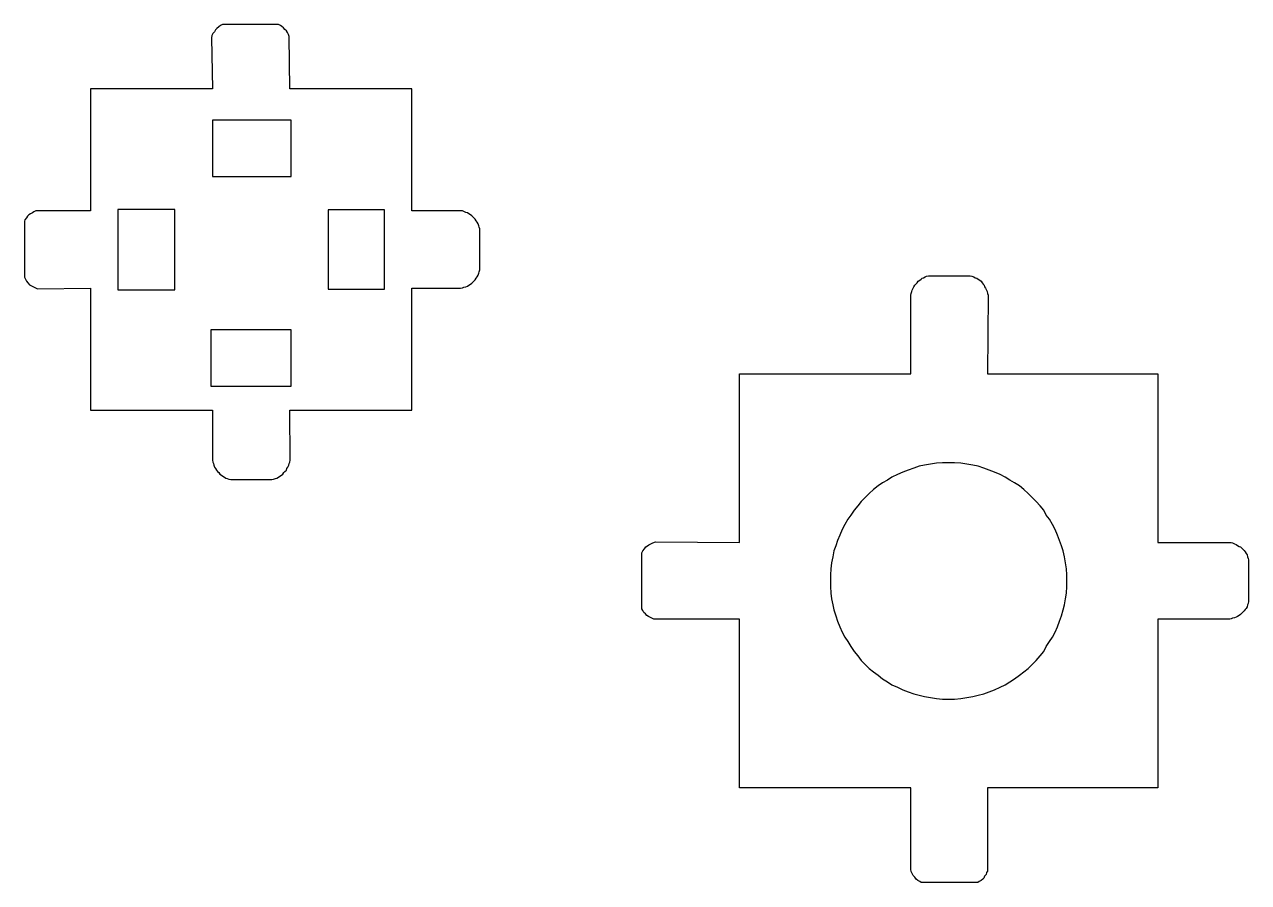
# Model space of a CAD drawing. Header units: centimetres. Extents: x -21.3 to 5.3, y 0.3 to 10.2.
# Drawn here: x -21.34 to -15.07, y 1.38 to 5.78 of the extents above; entities that cross this region are included whole.
import ezdxf

# ---------------------------------------------------------------- set-up
doc = ezdxf.new("R2010")
doc.units = ezdxf.units.CM
doc.header["$MEASUREMENT"] = 0
doc.layers.add('Layer 1', color=7, linetype='Continuous')

msp = doc.modelspace()

# ---------------------------------------------------------------- linework, layer by layer
at = {"layer": 'Layer 1'}
for points, knots in [([(-21.00526, 4.42641), (-21.00526, 4.42641), (-21.27704, 4.42387), (-21.27704, 4.42387), (-21.27704, 4.42387), (-21.27704, 4.42387), (-21.2872, 4.42895), (-21.2872, 4.42895), (-21.2872, 4.42895), (-21.2872, 4.42895), (-21.29736, 4.43403), (-21.29736, 4.43403), (-21.29736, 4.43403), (-21.29736, 4.43403), (-21.30752, 4.43911), (-21.30752, 4.43911), (-21.30752, 4.43911), (-21.30752, 4.43911), (-21.31768, 4.44419), (-21.31768, 4.44419), (-21.31768, 4.44419), (-21.31768, 4.44419), (-21.3253, 4.45435), (-21.3253, 4.45435), (-21.3253, 4.45435), (-21.3253, 4.45435), (-21.33292, 4.46197), (-21.33292, 4.46197), (-21.33292, 4.46197), (-21.33292, 4.46197), (-21.338, 4.47213), (-21.338, 4.47213), (-21.338, 4.47213), (-21.338, 4.47213), (-21.34308, 4.48229), (-21.34308, 4.48229), (-21.34308, 4.48229), (-21.34308, 4.48229), (-21.34308, 4.76931), (-21.34308, 4.76931), (-21.34308, 4.76931), (-21.34308, 4.76931), (-21.34054, 4.77693), (-21.34054, 4.77693), (-21.34054, 4.77693), (-21.34054, 4.77693), (-21.33292, 4.78709), (-21.33292, 4.78709), (-21.33292, 4.78709), (-21.33292, 4.78709), (-21.32784, 4.79471), (-21.32784, 4.79471), (-21.32784, 4.79471), (-21.32784, 4.79471), (-21.32022, 4.80233), (-21.32022, 4.80233), (-21.32022, 4.80233), (-21.32022, 4.80233), (-21.3126, 4.80741), (-21.3126, 4.80741), (-21.3126, 4.80741), (-21.3126, 4.80741), (-21.30244, 4.81249), (-21.30244, 4.81249), (-21.30244, 4.81249), (-21.30244, 4.81249), (-21.29482, 4.81757), (-21.29482, 4.81757), (-21.29482, 4.81757), (-21.29482, 4.81757), (-21.28466, 4.82265), (-21.28466, 4.82265), (-21.28466, 4.82265), (-21.28466, 4.82265), (-21.00526, 4.82265), (-21.00526, 4.82265), (-21.00526, 4.82265), (-21.00526, 4.82265), (-21.00526, 5.44749), (-21.00526, 5.44749), (-21.00526, 5.44749), (-21.00526, 5.44749), (-20.38042, 5.44749), (-20.38042, 5.44749), (-20.38042, 5.44749), (-20.38042, 5.44749), (-20.3855, 5.70911), (-20.3855, 5.70911), (-20.3855, 5.70911), (-20.3855, 5.70911), (-20.38296, 5.72181), (-20.38296, 5.72181), (-20.38296, 5.72181), (-20.38296, 5.72181), (-20.37788, 5.73197), (-20.37788, 5.73197), (-20.37788, 5.73197), (-20.37788, 5.73197), (-20.37026, 5.73959), (-20.37026, 5.73959), (-20.37026, 5.73959), (-20.37026, 5.73959), (-20.36518, 5.74975), (-20.36518, 5.74975), (-20.36518, 5.74975), (-20.36518, 5.74975), (-20.35756, 5.75737), (-20.35756, 5.75737), (-20.35756, 5.75737), (-20.35756, 5.75737), (-20.3474, 5.76499), (-20.3474, 5.76499), (-20.3474, 5.76499), (-20.3474, 5.76499), (-20.33978, 5.77261), (-20.33978, 5.77261), (-20.33978, 5.77261), (-20.33978, 5.77261), (-20.32962, 5.77769), (-20.32962, 5.77769), (-20.32962, 5.77769), (-20.32962, 5.77769), (-20.0426, 5.77769), (-20.0426, 5.77769), (-20.0426, 5.77769), (-20.0426, 5.77769), (-20.03244, 5.77261), (-20.03244, 5.77261), (-20.03244, 5.77261), (-20.03244, 5.77261), (-20.02482, 5.76753), (-20.02482, 5.76753), (-20.02482, 5.76753), (-20.02482, 5.76753), (-20.0172, 5.75991), (-20.0172, 5.75991), (-20.0172, 5.75991), (-20.0172, 5.75991), (-20.00958, 5.75229), (-20.00958, 5.75229), (-20.00958, 5.75229), (-20.00958, 5.75229), (-20.00196, 5.74467), (-20.00196, 5.74467), (-20.00196, 5.74467), (-20.00196, 5.74467), (-19.99688, 5.73705), (-19.99688, 5.73705), (-19.99688, 5.73705), (-19.99688, 5.73705), (-19.9918, 5.72689), (-19.9918, 5.72689), (-19.9918, 5.72689), (-19.9918, 5.72689), (-19.98672, 5.71673), (-19.98672, 5.71673), (-19.98672, 5.71673), (-19.98672, 5.71673), (-19.98418, 5.44749), (-19.98418, 5.44749), (-19.98418, 5.44749), (-19.98418, 5.44749), (-19.35934, 5.44749), (-19.35934, 5.44749), (-19.35934, 5.44749), (-19.35934, 5.44749), (-19.35934, 4.82265), (-19.35934, 4.82265), (-19.35934, 4.82265), (-19.35934, 4.82265), (-19.11042, 4.82265), (-19.11042, 4.82265), (-19.11042, 4.82265), (-19.11042, 4.82265), (-19.10026, 4.82265), (-19.10026, 4.82265), (-19.10026, 4.82265), (-19.10026, 4.82265), (-19.09264, 4.82011), (-19.09264, 4.82011), (-19.09264, 4.82011), (-19.09264, 4.82011), (-19.08248, 4.81503), (-19.08248, 4.81503), (-19.08248, 4.81503), (-19.08248, 4.81503), (-19.07486, 4.81249), (-19.07486, 4.81249), (-19.07486, 4.81249), (-19.07486, 4.81249), (-19.06724, 4.80741), (-19.06724, 4.80741), (-19.06724, 4.80741), (-19.06724, 4.80741), (-19.05962, 4.80233), (-19.05962, 4.80233), (-19.05962, 4.80233), (-19.05962, 4.80233), (-19.052, 4.79725), (-19.052, 4.79725), (-19.052, 4.79725), (-19.052, 4.79725), (-19.04692, 4.79217), (-19.04692, 4.79217), (-19.04692, 4.79217), (-19.04692, 4.79217), (-19.0393, 4.78455), (-19.0393, 4.78455), (-19.0393, 4.78455), (-19.0393, 4.78455), (-19.03422, 4.77947), (-19.03422, 4.77947), (-19.03422, 4.77947), (-19.03422, 4.77947), (-19.02914, 4.77185), (-19.02914, 4.77185), (-19.02914, 4.77185), (-19.02914, 4.77185), (-19.02406, 4.76423), (-19.02406, 4.76423), (-19.02406, 4.76423), (-19.02406, 4.76423), (-19.01898, 4.75661), (-19.01898, 4.75661), (-19.01898, 4.75661), (-19.01898, 4.75661), (-19.01644, 4.74645), (-19.01644, 4.74645), (-19.01644, 4.74645), (-19.01644, 4.74645), (-19.0139, 4.73883), (-19.0139, 4.73883), (-19.0139, 4.73883), (-19.0139, 4.73883), (-19.01136, 4.73121), (-19.01136, 4.73121), (-19.01136, 4.73121), (-19.01136, 4.73121), (-19.01136, 4.52039), (-19.01136, 4.52039), (-19.01136, 4.52039), (-19.01136, 4.52039), (-19.0139, 4.51023), (-19.0139, 4.51023), (-19.0139, 4.51023), (-19.0139, 4.51023), (-19.01644, 4.50261), (-19.01644, 4.50261), (-19.01644, 4.50261), (-19.01644, 4.50261), (-19.01898, 4.49245), (-19.01898, 4.49245), (-19.01898, 4.49245), (-19.01898, 4.49245), (-19.02406, 4.48483), (-19.02406, 4.48483), (-19.02406, 4.48483), (-19.02406, 4.48483), (-19.02914, 4.47721), (-19.02914, 4.47721), (-19.02914, 4.47721), (-19.02914, 4.47721), (-19.03422, 4.46959), (-19.03422, 4.46959), (-19.03422, 4.46959), (-19.03422, 4.46959), (-19.0393, 4.46451), (-19.0393, 4.46451), (-19.0393, 4.46451), (-19.0393, 4.46451), (-19.04692, 4.45689), (-19.04692, 4.45689), (-19.04692, 4.45689), (-19.04692, 4.45689), (-19.052, 4.45181), (-19.052, 4.45181), (-19.052, 4.45181), (-19.052, 4.45181), (-19.05962, 4.44673), (-19.05962, 4.44673), (-19.05962, 4.44673), (-19.05962, 4.44673), (-19.06724, 4.44165), (-19.06724, 4.44165), (-19.06724, 4.44165), (-19.06724, 4.44165), (-19.07486, 4.43657), (-19.07486, 4.43657), (-19.07486, 4.43657), (-19.07486, 4.43657), (-19.08248, 4.43403), (-19.08248, 4.43403), (-19.08248, 4.43403), (-19.08248, 4.43403), (-19.09264, 4.43149), (-19.09264, 4.43149), (-19.09264, 4.43149), (-19.09264, 4.43149), (-19.10026, 4.42895), (-19.10026, 4.42895), (-19.10026, 4.42895), (-19.10026, 4.42895), (-19.11042, 4.42641), (-19.11042, 4.42641), (-19.11042, 4.42641), (-19.11042, 4.42641), (-19.35934, 4.42641), (-19.35934, 4.42641), (-19.35934, 4.42641), (-19.35934, 4.42641), (-19.35934, 3.80157), (-19.35934, 3.80157), (-19.35934, 3.80157), (-19.35934, 3.80157), (-19.98418, 3.80157), (-19.98418, 3.80157), (-19.98418, 3.80157), (-19.98418, 3.80157), (-19.98164, 3.54503), (-19.98164, 3.54503), (-19.98164, 3.54503), (-19.98164, 3.54503), (-19.98418, 3.53487), (-19.98418, 3.53487), (-19.98418, 3.53487), (-19.98418, 3.53487), (-19.98672, 3.52725), (-19.98672, 3.52725), (-19.98672, 3.52725), (-19.98672, 3.52725), (-19.98926, 3.51963), (-19.98926, 3.51963), (-19.98926, 3.51963), (-19.98926, 3.51963), (-19.99434, 3.50947), (-19.99434, 3.50947), (-19.99434, 3.50947), (-19.99434, 3.50947), (-19.99942, 3.50185), (-19.99942, 3.50185), (-19.99942, 3.50185), (-19.99942, 3.50185), (-20.00196, 3.49423), (-20.00196, 3.49423), (-20.00196, 3.49423), (-20.00196, 3.49423), (-20.00958, 3.48661), (-20.00958, 3.48661), (-20.00958, 3.48661), (-20.00958, 3.48661), (-20.01466, 3.48153), (-20.01466, 3.48153), (-20.01466, 3.48153), (-20.01466, 3.48153), (-20.01974, 3.47391), (-20.01974, 3.47391), (-20.01974, 3.47391), (-20.01974, 3.47391), (-20.02736, 3.46883), (-20.02736, 3.46883), (-20.02736, 3.46883), (-20.02736, 3.46883), (-20.03498, 3.46375), (-20.03498, 3.46375), (-20.03498, 3.46375), (-20.03498, 3.46375), (-20.0426, 3.45867), (-20.0426, 3.45867), (-20.0426, 3.45867), (-20.0426, 3.45867), (-20.05022, 3.45359), (-20.05022, 3.45359), (-20.05022, 3.45359), (-20.05022, 3.45359), (-20.05784, 3.45105), (-20.05784, 3.45105), (-20.05784, 3.45105), (-20.05784, 3.45105), (-20.068, 3.44851), (-20.068, 3.44851), (-20.068, 3.44851), (-20.068, 3.44851), (-20.07562, 3.44597), (-20.07562, 3.44597), (-20.07562, 3.44597), (-20.07562, 3.44597), (-20.28644, 3.44597), (-20.28644, 3.44597), (-20.28644, 3.44597), (-20.28644, 3.44597), (-20.2966, 3.44851), (-20.2966, 3.44851), (-20.2966, 3.44851), (-20.2966, 3.44851), (-20.30422, 3.45105), (-20.30422, 3.45105), (-20.30422, 3.45105), (-20.30422, 3.45105), (-20.31184, 3.45359), (-20.31184, 3.45359), (-20.31184, 3.45359), (-20.31184, 3.45359), (-20.31946, 3.45867), (-20.31946, 3.45867), (-20.31946, 3.45867), (-20.31946, 3.45867), (-20.32708, 3.46375), (-20.32708, 3.46375), (-20.32708, 3.46375), (-20.32708, 3.46375), (-20.3347, 3.46883), (-20.3347, 3.46883), (-20.3347, 3.46883), (-20.3347, 3.46883), (-20.34232, 3.47391), (-20.34232, 3.47391), (-20.34232, 3.47391), (-20.34232, 3.47391), (-20.3474, 3.48153), (-20.3474, 3.48153), (-20.3474, 3.48153), (-20.3474, 3.48153), (-20.35502, 3.48661), (-20.35502, 3.48661), (-20.35502, 3.48661), (-20.35502, 3.48661), (-20.3601, 3.49423), (-20.3601, 3.49423), (-20.3601, 3.49423), (-20.3601, 3.49423), (-20.36518, 3.50185), (-20.36518, 3.50185), (-20.36518, 3.50185), (-20.36518, 3.50185), (-20.37026, 3.50947), (-20.37026, 3.50947), (-20.37026, 3.50947), (-20.37026, 3.50947), (-20.3728, 3.51963), (-20.3728, 3.51963), (-20.3728, 3.51963), (-20.3728, 3.51963), (-20.37534, 3.52725), (-20.37534, 3.52725), (-20.37534, 3.52725), (-20.37534, 3.52725), (-20.37788, 3.53487), (-20.37788, 3.53487), (-20.37788, 3.53487), (-20.37788, 3.53487), (-20.38042, 3.54503), (-20.38042, 3.54503), (-20.38042, 3.54503), (-20.38042, 3.54503), (-20.38042, 3.80157), (-20.38042, 3.80157), (-20.38042, 3.80157), (-20.38042, 3.80157), (-21.00526, 3.80157), (-21.00526, 3.80157), (-21.00526, 3.80157), (-21.00526, 3.80157), (-21.00526, 4.42641), (-21.00526, 4.42641)], [0, 0, 0, 0, 0.0086207, 0.0086207, 0.0086207, 0.0086207, 0.0172414, 0.0172414, 0.0172414, 0.0172414, 0.0258621, 0.0258621, 0.0258621, 0.0258621, 0.0344828, 0.0344828, 0.0344828, 0.0344828, 0.0431034, 0.0431034, 0.0431034, 0.0431034, 0.0517241, 0.0517241, 0.0517241, 0.0517241, 0.0603448, 0.0603448, 0.0603448, 0.0603448, 0.0689655, 0.0689655, 0.0689655, 0.0689655, 0.0775862, 0.0775862, 0.0775862, 0.0775862, 0.0862069, 0.0862069, 0.0862069, 0.0862069, 0.0948276, 0.0948276, 0.0948276, 0.0948276, 0.1034483, 0.1034483, 0.1034483, 0.1034483, 0.112069, 0.112069, 0.112069, 0.112069, 0.1206897, 0.1206897, 0.1206897, 0.1206897, 0.1293103, 0.1293103, 0.1293103, 0.1293103, 0.137931, 0.137931, 0.137931, 0.137931, 0.1465517, 0.1465517, 0.1465517, 0.1465517, 0.1551724, 0.1551724, 0.1551724, 0.1551724, 0.1637931, 0.1637931, 0.1637931, 0.1637931, 0.1724138, 0.1724138, 0.1724138, 0.1724138, 0.1810345, 0.1810345, 0.1810345, 0.1810345, 0.1896552, 0.1896552, 0.1896552, 0.1896552, 0.1982759, 0.1982759, 0.1982759, 0.1982759, 0.2068966, 0.2068966, 0.2068966, 0.2068966, 0.2155172, 0.2155172, 0.2155172, 0.2155172, 0.2241379, 0.2241379, 0.2241379, 0.2241379, 0.2327586, 0.2327586, 0.2327586, 0.2327586, 0.2413793, 0.2413793, 0.2413793, 0.2413793, 0.25, 0.25, 0.25, 0.25, 0.2586207, 0.2586207, 0.2586207, 0.2586207, 0.2672414, 0.2672414, 0.2672414, 0.2672414, 0.2758621, 0.2758621, 0.2758621, 0.2758621, 0.2844828, 0.2844828, 0.2844828, 0.2844828, 0.2931034, 0.2931034, 0.2931034, 0.2931034, 0.3017241, 0.3017241, 0.3017241, 0.3017241, 0.3103448, 0.3103448, 0.3103448, 0.3103448, 0.3189655, 0.3189655, 0.3189655, 0.3189655, 0.3275862, 0.3275862, 0.3275862, 0.3275862, 0.3362069, 0.3362069, 0.3362069, 0.3362069, 0.3448276, 0.3448276, 0.3448276, 0.3448276, 0.3534483, 0.3534483, 0.3534483, 0.3534483, 0.362069, 0.362069, 0.362069, 0.362069, 0.3706897, 0.3706897, 0.3706897, 0.3706897, 0.3793103, 0.3793103, 0.3793103, 0.3793103, 0.387931, 0.387931, 0.387931, 0.387931, 0.3965517, 0.3965517, 0.3965517, 0.3965517, 0.4051724, 0.4051724, 0.4051724, 0.4051724, 0.4137931, 0.4137931, 0.4137931, 0.4137931, 0.4224138, 0.4224138, 0.4224138, 0.4224138, 0.4310345, 0.4310345, 0.4310345, 0.4310345, 0.4396552, 0.4396552, 0.4396552, 0.4396552, 0.4482759, 0.4482759, 0.4482759, 0.4482759, 0.4568966, 0.4568966, 0.4568966, 0.4568966, 0.4655172, 0.4655172, 0.4655172, 0.4655172, 0.4741379, 0.4741379, 0.4741379, 0.4741379, 0.4827586, 0.4827586, 0.4827586, 0.4827586, 0.4913793, 0.4913793, 0.4913793, 0.4913793, 0.5, 0.5, 0.5, 0.5, 0.5086207, 0.5086207, 0.5086207, 0.5086207, 0.5172414, 0.5172414, 0.5172414, 0.5172414, 0.5258621, 0.5258621, 0.5258621, 0.5258621, 0.5344828, 0.5344828, 0.5344828, 0.5344828, 0.5431034, 0.5431034, 0.5431034, 0.5431034, 0.5517241, 0.5517241, 0.5517241, 0.5517241, 0.5603448, 0.5603448, 0.5603448, 0.5603448, 0.5689655, 0.5689655, 0.5689655, 0.5689655, 0.5775862, 0.5775862, 0.5775862, 0.5775862, 0.5862069, 0.5862069, 0.5862069, 0.5862069, 0.5948276, 0.5948276, 0.5948276, 0.5948276, 0.6034483, 0.6034483, 0.6034483, 0.6034483, 0.612069, 0.612069, 0.612069, 0.612069, 0.6206897, 0.6206897, 0.6206897, 0.6206897, 0.6293103, 0.6293103, 0.6293103, 0.6293103, 0.637931, 0.637931, 0.637931, 0.637931, 0.6465517, 0.6465517, 0.6465517, 0.6465517, 0.6551724, 0.6551724, 0.6551724, 0.6551724, 0.6637931, 0.6637931, 0.6637931, 0.6637931, 0.6724138, 0.6724138, 0.6724138, 0.6724138, 0.6810345, 0.6810345, 0.6810345, 0.6810345, 0.6896552, 0.6896552, 0.6896552, 0.6896552, 0.6982759, 0.6982759, 0.6982759, 0.6982759, 0.7068966, 0.7068966, 0.7068966, 0.7068966, 0.7155172, 0.7155172, 0.7155172, 0.7155172, 0.7241379, 0.7241379, 0.7241379, 0.7241379, 0.7327586, 0.7327586, 0.7327586, 0.7327586, 0.7413793, 0.7413793, 0.7413793, 0.7413793, 0.75, 0.75, 0.75, 0.75, 0.7586207, 0.7586207, 0.7586207, 0.7586207, 0.7672414, 0.7672414, 0.7672414, 0.7672414, 0.7758621, 0.7758621, 0.7758621, 0.7758621, 0.7844828, 0.7844828, 0.7844828, 0.7844828, 0.7931034, 0.7931034, 0.7931034, 0.7931034, 0.8017241, 0.8017241, 0.8017241, 0.8017241, 0.8103448, 0.8103448, 0.8103448, 0.8103448, 0.8189655, 0.8189655, 0.8189655, 0.8189655, 0.8275862, 0.8275862, 0.8275862, 0.8275862, 0.8362069, 0.8362069, 0.8362069, 0.8362069, 0.8448276, 0.8448276, 0.8448276, 0.8448276, 0.8534483, 0.8534483, 0.8534483, 0.8534483, 0.862069, 0.862069, 0.862069, 0.862069, 0.8706897, 0.8706897, 0.8706897, 0.8706897, 0.8793103, 0.8793103, 0.8793103, 0.8793103, 0.887931, 0.887931, 0.887931, 0.887931, 0.8965517, 0.8965517, 0.8965517, 0.8965517, 0.9051724, 0.9051724, 0.9051724, 0.9051724, 0.9137931, 0.9137931, 0.9137931, 0.9137931, 0.9224138, 0.9224138, 0.9224138, 0.9224138, 0.9310345, 0.9310345, 0.9310345, 0.9310345, 0.9396552, 0.9396552, 0.9396552, 0.9396552, 0.9482759, 0.9482759, 0.9482759, 0.9482759, 0.9568966, 0.9568966, 0.9568966, 0.9568966, 0.9655172, 0.9655172, 0.9655172, 0.9655172, 0.9741379, 0.9741379, 0.9741379, 0.9741379, 0.9827586, 0.9827586, 0.9827586, 0.9827586, 0.9913793, 0.9913793, 0.9913793, 0.9913793, 1, 1, 1, 1]), ([(-19.97656, 5.28747), (-19.97656, 5.28747), (-19.97656, 4.99791), (-19.97656, 4.99791), (-19.97656, 4.99791), (-19.97656, 4.99791), (-20.38042, 4.99791), (-20.38042, 4.99791), (-20.38042, 4.99791), (-20.38042, 4.99791), (-20.38042, 5.28747), (-20.38042, 5.28747), (-20.38042, 5.28747), (-20.38042, 5.28747), (-19.97656, 5.28747), (-19.97656, 5.28747)], [0, 0, 0, 0, 0.25, 0.25, 0.25, 0.25, 0.5, 0.5, 0.5, 0.5, 0.75, 0.75, 0.75, 0.75, 1, 1, 1, 1]), ([(-20.86556, 4.41879), (-20.86556, 4.41879), (-20.86556, 4.83027), (-20.86556, 4.83027), (-20.86556, 4.83027), (-20.86556, 4.83027), (-20.57346, 4.83027), (-20.57346, 4.83027), (-20.57346, 4.83027), (-20.57346, 4.83027), (-20.57346, 4.41879), (-20.57346, 4.41879), (-20.57346, 4.41879), (-20.57346, 4.41879), (-20.86556, 4.41879), (-20.86556, 4.41879)], [0, 0, 0, 0, 0.25, 0.25, 0.25, 0.25, 0.5, 0.5, 0.5, 0.5, 0.75, 0.75, 0.75, 0.75, 1, 1, 1, 1]), ([(-19.49904, 4.42133), (-19.49904, 4.42133), (-19.7886, 4.42133), (-19.7886, 4.42133), (-19.7886, 4.42133), (-19.7886, 4.42133), (-19.7886, 4.82773), (-19.7886, 4.82773), (-19.7886, 4.82773), (-19.7886, 4.82773), (-19.49904, 4.82773), (-19.49904, 4.82773), (-19.49904, 4.82773), (-19.49904, 4.82773), (-19.49904, 4.42133), (-19.49904, 4.42133)], [0, 0, 0, 0, 0.25, 0.25, 0.25, 0.25, 0.5, 0.5, 0.5, 0.5, 0.75, 0.75, 0.75, 0.75, 1, 1, 1, 1]), ([(-17.6804, 3.12339), (-17.6804, 3.12339), (-18.1122, 3.12593), (-18.1122, 3.12593), (-18.1122, 3.12593), (-18.1122, 3.12593), (-18.1249, 3.12085), (-18.1249, 3.12085), (-18.1249, 3.12085), (-18.1249, 3.12085), (-18.13506, 3.11577), (-18.13506, 3.11577), (-18.13506, 3.11577), (-18.13506, 3.11577), (-18.14522, 3.11069), (-18.14522, 3.11069), (-18.14522, 3.11069), (-18.14522, 3.11069), (-18.15284, 3.10561), (-18.15284, 3.10561), (-18.15284, 3.10561), (-18.15284, 3.10561), (-18.16046, 3.10053), (-18.16046, 3.10053), (-18.16046, 3.10053), (-18.16046, 3.10053), (-18.16808, 3.09037), (-18.16808, 3.09037), (-18.16808, 3.09037), (-18.16808, 3.09037), (-18.1757, 3.08021), (-18.1757, 3.08021), (-18.1757, 3.08021), (-18.1757, 3.08021), (-18.18078, 3.07005), (-18.18078, 3.07005), (-18.18078, 3.07005), (-18.18078, 3.07005), (-18.18078, 2.78303), (-18.18078, 2.78303), (-18.18078, 2.78303), (-18.18078, 2.78303), (-18.1757, 2.77541), (-18.1757, 2.77541), (-18.1757, 2.77541), (-18.1757, 2.77541), (-18.17062, 2.76525), (-18.17062, 2.76525), (-18.17062, 2.76525), (-18.17062, 2.76525), (-18.163, 2.75763), (-18.163, 2.75763), (-18.163, 2.75763), (-18.163, 2.75763), (-18.15538, 2.75001), (-18.15538, 2.75001), (-18.15538, 2.75001), (-18.15538, 2.75001), (-18.14776, 2.74493), (-18.14776, 2.74493), (-18.14776, 2.74493), (-18.14776, 2.74493), (-18.14014, 2.73985), (-18.14014, 2.73985), (-18.14014, 2.73985), (-18.14014, 2.73985), (-18.12998, 2.73477), (-18.12998, 2.73477), (-18.12998, 2.73477), (-18.12998, 2.73477), (-18.11982, 2.72969), (-18.11982, 2.72969), (-18.11982, 2.72969), (-18.11982, 2.72969), (-17.6804, 2.72969), (-17.6804, 2.72969), (-17.6804, 2.72969), (-17.6804, 2.72969), (-17.6804, 1.86609), (-17.6804, 1.86609), (-17.6804, 1.86609), (-17.6804, 1.86609), (-16.8041, 1.86609), (-16.8041, 1.86609), (-16.8041, 1.86609), (-16.8041, 1.86609), (-16.8041, 1.44699), (-16.8041, 1.44699), (-16.8041, 1.44699), (-16.8041, 1.44699), (-16.80156, 1.43683), (-16.80156, 1.43683), (-16.80156, 1.43683), (-16.80156, 1.43683), (-16.79648, 1.42667), (-16.79648, 1.42667), (-16.79648, 1.42667), (-16.79648, 1.42667), (-16.7914, 1.41651), (-16.7914, 1.41651), (-16.7914, 1.41651), (-16.7914, 1.41651), (-16.78378, 1.40889), (-16.78378, 1.40889), (-16.78378, 1.40889), (-16.78378, 1.40889), (-16.77616, 1.39873), (-16.77616, 1.39873), (-16.77616, 1.39873), (-16.77616, 1.39873), (-16.76854, 1.39111), (-16.76854, 1.39111), (-16.76854, 1.39111), (-16.76854, 1.39111), (-16.75838, 1.38603), (-16.75838, 1.38603), (-16.75838, 1.38603), (-16.75838, 1.38603), (-16.75076, 1.38095), (-16.75076, 1.38095), (-16.75076, 1.38095), (-16.75076, 1.38095), (-16.4612, 1.38095), (-16.4612, 1.38095), (-16.4612, 1.38095), (-16.4612, 1.38095), (-16.45358, 1.38603), (-16.45358, 1.38603), (-16.45358, 1.38603), (-16.45358, 1.38603), (-16.44342, 1.39111), (-16.44342, 1.39111), (-16.44342, 1.39111), (-16.44342, 1.39111), (-16.4358, 1.39873), (-16.4358, 1.39873), (-16.4358, 1.39873), (-16.4358, 1.39873), (-16.43072, 1.40381), (-16.43072, 1.40381), (-16.43072, 1.40381), (-16.43072, 1.40381), (-16.42564, 1.41397), (-16.42564, 1.41397), (-16.42564, 1.41397), (-16.42564, 1.41397), (-16.41802, 1.42159), (-16.41802, 1.42159), (-16.41802, 1.42159), (-16.41802, 1.42159), (-16.41548, 1.43175), (-16.41548, 1.43175), (-16.41548, 1.43175), (-16.41548, 1.43175), (-16.4104, 1.43937), (-16.4104, 1.43937), (-16.4104, 1.43937), (-16.4104, 1.43937), (-16.4104, 1.86609), (-16.4104, 1.86609), (-16.4104, 1.86609), (-16.4104, 1.86609), (-15.53918, 1.86609), (-15.53918, 1.86609), (-15.53918, 1.86609), (-15.53918, 1.86609), (-15.53918, 2.72969), (-15.53918, 2.72969), (-15.53918, 2.72969), (-15.53918, 2.72969), (-15.17088, 2.72969), (-15.17088, 2.72969), (-15.17088, 2.72969), (-15.17088, 2.72969), (-15.16326, 2.73223), (-15.16326, 2.73223), (-15.16326, 2.73223), (-15.16326, 2.73223), (-15.15564, 2.73477), (-15.15564, 2.73477), (-15.15564, 2.73477), (-15.15564, 2.73477), (-15.14548, 2.73731), (-15.14548, 2.73731), (-15.14548, 2.73731), (-15.14548, 2.73731), (-15.13786, 2.73985), (-15.13786, 2.73985), (-15.13786, 2.73985), (-15.13786, 2.73985), (-15.13024, 2.74493), (-15.13024, 2.74493), (-15.13024, 2.74493), (-15.13024, 2.74493), (-15.12262, 2.75001), (-15.12262, 2.75001), (-15.12262, 2.75001), (-15.12262, 2.75001), (-15.115, 2.75509), (-15.115, 2.75509), (-15.115, 2.75509), (-15.115, 2.75509), (-15.10992, 2.76017), (-15.10992, 2.76017), (-15.10992, 2.76017), (-15.10992, 2.76017), (-15.1023, 2.76779), (-15.1023, 2.76779), (-15.1023, 2.76779), (-15.1023, 2.76779), (-15.09722, 2.77287), (-15.09722, 2.77287), (-15.09722, 2.77287), (-15.09722, 2.77287), (-15.09214, 2.78049), (-15.09214, 2.78049), (-15.09214, 2.78049), (-15.09214, 2.78049), (-15.08706, 2.78557), (-15.08706, 2.78557), (-15.08706, 2.78557), (-15.08706, 2.78557), (-15.08198, 2.79319), (-15.08198, 2.79319), (-15.08198, 2.79319), (-15.08198, 2.79319), (-15.07944, 2.80335), (-15.07944, 2.80335), (-15.07944, 2.80335), (-15.07944, 2.80335), (-15.0769, 2.81097), (-15.0769, 2.81097), (-15.0769, 2.81097), (-15.0769, 2.81097), (-15.07436, 2.82113), (-15.07436, 2.82113), (-15.07436, 2.82113), (-15.07436, 2.82113), (-15.07436, 3.03449), (-15.07436, 3.03449), (-15.07436, 3.03449), (-15.07436, 3.03449), (-15.0769, 3.04211), (-15.0769, 3.04211), (-15.0769, 3.04211), (-15.0769, 3.04211), (-15.07944, 3.04973), (-15.07944, 3.04973), (-15.07944, 3.04973), (-15.07944, 3.04973), (-15.08198, 3.05989), (-15.08198, 3.05989), (-15.08198, 3.05989), (-15.08198, 3.05989), (-15.08706, 3.06751), (-15.08706, 3.06751), (-15.08706, 3.06751), (-15.08706, 3.06751), (-15.09214, 3.07513), (-15.09214, 3.07513), (-15.09214, 3.07513), (-15.09214, 3.07513), (-15.09722, 3.08275), (-15.09722, 3.08275), (-15.09722, 3.08275), (-15.09722, 3.08275), (-15.1023, 3.08783), (-15.1023, 3.08783), (-15.1023, 3.08783), (-15.1023, 3.08783), (-15.10992, 3.09545), (-15.10992, 3.09545), (-15.10992, 3.09545), (-15.10992, 3.09545), (-15.115, 3.10053), (-15.115, 3.10053), (-15.115, 3.10053), (-15.115, 3.10053), (-15.12262, 3.10307), (-15.12262, 3.10307), (-15.12262, 3.10307), (-15.12262, 3.10307), (-15.13024, 3.10815), (-15.13024, 3.10815), (-15.13024, 3.10815), (-15.13024, 3.10815), (-15.13786, 3.11323), (-15.13786, 3.11323), (-15.13786, 3.11323), (-15.13786, 3.11323), (-15.14548, 3.11577), (-15.14548, 3.11577), (-15.14548, 3.11577), (-15.14548, 3.11577), (-15.15564, 3.12085), (-15.15564, 3.12085), (-15.15564, 3.12085), (-15.15564, 3.12085), (-15.16326, 3.12339), (-15.16326, 3.12339), (-15.16326, 3.12339), (-15.16326, 3.12339), (-15.17088, 3.12339), (-15.17088, 3.12339), (-15.17088, 3.12339), (-15.17088, 3.12339), (-15.53918, 3.12339), (-15.53918, 3.12339), (-15.53918, 3.12339), (-15.53918, 3.12339), (-15.53918, 3.98699), (-15.53918, 3.98699), (-15.53918, 3.98699), (-15.53918, 3.98699), (-16.4104, 3.98699), (-16.4104, 3.98699), (-16.4104, 3.98699), (-16.4104, 3.98699), (-16.40786, 4.39085), (-16.40786, 4.39085), (-16.40786, 4.39085), (-16.40786, 4.39085), (-16.4104, 4.39847), (-16.4104, 4.39847), (-16.4104, 4.39847), (-16.4104, 4.39847), (-16.41294, 4.40863), (-16.41294, 4.40863), (-16.41294, 4.40863), (-16.41294, 4.40863), (-16.41548, 4.41625), (-16.41548, 4.41625), (-16.41548, 4.41625), (-16.41548, 4.41625), (-16.42056, 4.42641), (-16.42056, 4.42641), (-16.42056, 4.42641), (-16.42056, 4.42641), (-16.42564, 4.43403), (-16.42564, 4.43403), (-16.42564, 4.43403), (-16.42564, 4.43403), (-16.42818, 4.44165), (-16.42818, 4.44165), (-16.42818, 4.44165), (-16.42818, 4.44165), (-16.43326, 4.44673), (-16.43326, 4.44673), (-16.43326, 4.44673), (-16.43326, 4.44673), (-16.43834, 4.45435), (-16.43834, 4.45435), (-16.43834, 4.45435), (-16.43834, 4.45435), (-16.44342, 4.46197), (-16.44342, 4.46197), (-16.44342, 4.46197), (-16.44342, 4.46197), (-16.45104, 4.46705), (-16.45104, 4.46705), (-16.45104, 4.46705), (-16.45104, 4.46705), (-16.45866, 4.47213), (-16.45866, 4.47213), (-16.45866, 4.47213), (-16.45866, 4.47213), (-16.46628, 4.47721), (-16.46628, 4.47721), (-16.46628, 4.47721), (-16.46628, 4.47721), (-16.4739, 4.47975), (-16.4739, 4.47975), (-16.4739, 4.47975), (-16.4739, 4.47975), (-16.48152, 4.48483), (-16.48152, 4.48483), (-16.48152, 4.48483), (-16.48152, 4.48483), (-16.49168, 4.48737), (-16.49168, 4.48737), (-16.49168, 4.48737), (-16.49168, 4.48737), (-16.4993, 4.48991), (-16.4993, 4.48991), (-16.4993, 4.48991), (-16.4993, 4.48991), (-16.71266, 4.48991), (-16.71266, 4.48991), (-16.71266, 4.48991), (-16.71266, 4.48991), (-16.72282, 4.48737), (-16.72282, 4.48737), (-16.72282, 4.48737), (-16.72282, 4.48737), (-16.73044, 4.48483), (-16.73044, 4.48483), (-16.73044, 4.48483), (-16.73044, 4.48483), (-16.73806, 4.47975), (-16.73806, 4.47975), (-16.73806, 4.47975), (-16.73806, 4.47975), (-16.74568, 4.47721), (-16.74568, 4.47721), (-16.74568, 4.47721), (-16.74568, 4.47721), (-16.75076, 4.47213), (-16.75076, 4.47213), (-16.75076, 4.47213), (-16.75076, 4.47213), (-16.75838, 4.46705), (-16.75838, 4.46705), (-16.75838, 4.46705), (-16.75838, 4.46705), (-16.766, 4.46197), (-16.766, 4.46197), (-16.766, 4.46197), (-16.766, 4.46197), (-16.77108, 4.45435), (-16.77108, 4.45435), (-16.77108, 4.45435), (-16.77108, 4.45435), (-16.7787, 4.44673), (-16.7787, 4.44673), (-16.7787, 4.44673), (-16.7787, 4.44673), (-16.78378, 4.44165), (-16.78378, 4.44165), (-16.78378, 4.44165), (-16.78378, 4.44165), (-16.78886, 4.43403), (-16.78886, 4.43403), (-16.78886, 4.43403), (-16.78886, 4.43403), (-16.7914, 4.42641), (-16.7914, 4.42641), (-16.7914, 4.42641), (-16.7914, 4.42641), (-16.79648, 4.41625), (-16.79648, 4.41625), (-16.79648, 4.41625), (-16.79648, 4.41625), (-16.79902, 4.40863), (-16.79902, 4.40863), (-16.79902, 4.40863), (-16.79902, 4.40863), (-16.80156, 4.39847), (-16.80156, 4.39847), (-16.80156, 4.39847), (-16.80156, 4.39847), (-16.8041, 4.39085), (-16.8041, 4.39085), (-16.8041, 4.39085), (-16.8041, 4.39085), (-16.8041, 3.98699), (-16.8041, 3.98699), (-16.8041, 3.98699), (-16.8041, 3.98699), (-17.6804, 3.98699), (-17.6804, 3.98699), (-17.6804, 3.98699), (-17.6804, 3.98699), (-17.6804, 3.12339), (-17.6804, 3.12339)], [0, 0, 0, 0, 0.0086207, 0.0086207, 0.0086207, 0.0086207, 0.0172414, 0.0172414, 0.0172414, 0.0172414, 0.0258621, 0.0258621, 0.0258621, 0.0258621, 0.0344828, 0.0344828, 0.0344828, 0.0344828, 0.0431034, 0.0431034, 0.0431034, 0.0431034, 0.0517241, 0.0517241, 0.0517241, 0.0517241, 0.0603448, 0.0603448, 0.0603448, 0.0603448, 0.0689655, 0.0689655, 0.0689655, 0.0689655, 0.0775862, 0.0775862, 0.0775862, 0.0775862, 0.0862069, 0.0862069, 0.0862069, 0.0862069, 0.0948276, 0.0948276, 0.0948276, 0.0948276, 0.1034483, 0.1034483, 0.1034483, 0.1034483, 0.112069, 0.112069, 0.112069, 0.112069, 0.1206897, 0.1206897, 0.1206897, 0.1206897, 0.1293103, 0.1293103, 0.1293103, 0.1293103, 0.137931, 0.137931, 0.137931, 0.137931, 0.1465517, 0.1465517, 0.1465517, 0.1465517, 0.1551724, 0.1551724, 0.1551724, 0.1551724, 0.1637931, 0.1637931, 0.1637931, 0.1637931, 0.1724138, 0.1724138, 0.1724138, 0.1724138, 0.1810345, 0.1810345, 0.1810345, 0.1810345, 0.1896552, 0.1896552, 0.1896552, 0.1896552, 0.1982759, 0.1982759, 0.1982759, 0.1982759, 0.2068966, 0.2068966, 0.2068966, 0.2068966, 0.2155172, 0.2155172, 0.2155172, 0.2155172, 0.2241379, 0.2241379, 0.2241379, 0.2241379, 0.2327586, 0.2327586, 0.2327586, 0.2327586, 0.2413793, 0.2413793, 0.2413793, 0.2413793, 0.25, 0.25, 0.25, 0.25, 0.2586207, 0.2586207, 0.2586207, 0.2586207, 0.2672414, 0.2672414, 0.2672414, 0.2672414, 0.2758621, 0.2758621, 0.2758621, 0.2758621, 0.2844828, 0.2844828, 0.2844828, 0.2844828, 0.2931034, 0.2931034, 0.2931034, 0.2931034, 0.3017241, 0.3017241, 0.3017241, 0.3017241, 0.3103448, 0.3103448, 0.3103448, 0.3103448, 0.3189655, 0.3189655, 0.3189655, 0.3189655, 0.3275862, 0.3275862, 0.3275862, 0.3275862, 0.3362069, 0.3362069, 0.3362069, 0.3362069, 0.3448276, 0.3448276, 0.3448276, 0.3448276, 0.3534483, 0.3534483, 0.3534483, 0.3534483, 0.362069, 0.362069, 0.362069, 0.362069, 0.3706897, 0.3706897, 0.3706897, 0.3706897, 0.3793103, 0.3793103, 0.3793103, 0.3793103, 0.387931, 0.387931, 0.387931, 0.387931, 0.3965517, 0.3965517, 0.3965517, 0.3965517, 0.4051724, 0.4051724, 0.4051724, 0.4051724, 0.4137931, 0.4137931, 0.4137931, 0.4137931, 0.4224138, 0.4224138, 0.4224138, 0.4224138, 0.4310345, 0.4310345, 0.4310345, 0.4310345, 0.4396552, 0.4396552, 0.4396552, 0.4396552, 0.4482759, 0.4482759, 0.4482759, 0.4482759, 0.4568966, 0.4568966, 0.4568966, 0.4568966, 0.4655172, 0.4655172, 0.4655172, 0.4655172, 0.4741379, 0.4741379, 0.4741379, 0.4741379, 0.4827586, 0.4827586, 0.4827586, 0.4827586, 0.4913793, 0.4913793, 0.4913793, 0.4913793, 0.5, 0.5, 0.5, 0.5, 0.5086207, 0.5086207, 0.5086207, 0.5086207, 0.5172414, 0.5172414, 0.5172414, 0.5172414, 0.5258621, 0.5258621, 0.5258621, 0.5258621, 0.5344828, 0.5344828, 0.5344828, 0.5344828, 0.5431034, 0.5431034, 0.5431034, 0.5431034, 0.5517241, 0.5517241, 0.5517241, 0.5517241, 0.5603448, 0.5603448, 0.5603448, 0.5603448, 0.5689655, 0.5689655, 0.5689655, 0.5689655, 0.5775862, 0.5775862, 0.5775862, 0.5775862, 0.5862069, 0.5862069, 0.5862069, 0.5862069, 0.5948276, 0.5948276, 0.5948276, 0.5948276, 0.6034483, 0.6034483, 0.6034483, 0.6034483, 0.612069, 0.612069, 0.612069, 0.612069, 0.6206897, 0.6206897, 0.6206897, 0.6206897, 0.6293103, 0.6293103, 0.6293103, 0.6293103, 0.637931, 0.637931, 0.637931, 0.637931, 0.6465517, 0.6465517, 0.6465517, 0.6465517, 0.6551724, 0.6551724, 0.6551724, 0.6551724, 0.6637931, 0.6637931, 0.6637931, 0.6637931, 0.6724138, 0.6724138, 0.6724138, 0.6724138, 0.6810345, 0.6810345, 0.6810345, 0.6810345, 0.6896552, 0.6896552, 0.6896552, 0.6896552, 0.6982759, 0.6982759, 0.6982759, 0.6982759, 0.7068966, 0.7068966, 0.7068966, 0.7068966, 0.7155172, 0.7155172, 0.7155172, 0.7155172, 0.7241379, 0.7241379, 0.7241379, 0.7241379, 0.7327586, 0.7327586, 0.7327586, 0.7327586, 0.7413793, 0.7413793, 0.7413793, 0.7413793, 0.75, 0.75, 0.75, 0.75, 0.7586207, 0.7586207, 0.7586207, 0.7586207, 0.7672414, 0.7672414, 0.7672414, 0.7672414, 0.7758621, 0.7758621, 0.7758621, 0.7758621, 0.7844828, 0.7844828, 0.7844828, 0.7844828, 0.7931034, 0.7931034, 0.7931034, 0.7931034, 0.8017241, 0.8017241, 0.8017241, 0.8017241, 0.8103448, 0.8103448, 0.8103448, 0.8103448, 0.8189655, 0.8189655, 0.8189655, 0.8189655, 0.8275862, 0.8275862, 0.8275862, 0.8275862, 0.8362069, 0.8362069, 0.8362069, 0.8362069, 0.8448276, 0.8448276, 0.8448276, 0.8448276, 0.8534483, 0.8534483, 0.8534483, 0.8534483, 0.862069, 0.862069, 0.862069, 0.862069, 0.8706897, 0.8706897, 0.8706897, 0.8706897, 0.8793103, 0.8793103, 0.8793103, 0.8793103, 0.887931, 0.887931, 0.887931, 0.887931, 0.8965517, 0.8965517, 0.8965517, 0.8965517, 0.9051724, 0.9051724, 0.9051724, 0.9051724, 0.9137931, 0.9137931, 0.9137931, 0.9137931, 0.9224138, 0.9224138, 0.9224138, 0.9224138, 0.9310345, 0.9310345, 0.9310345, 0.9310345, 0.9396552, 0.9396552, 0.9396552, 0.9396552, 0.9482759, 0.9482759, 0.9482759, 0.9482759, 0.9568966, 0.9568966, 0.9568966, 0.9568966, 0.9655172, 0.9655172, 0.9655172, 0.9655172, 0.9741379, 0.9741379, 0.9741379, 0.9741379, 0.9827586, 0.9827586, 0.9827586, 0.9827586, 0.9913793, 0.9913793, 0.9913793, 0.9913793, 1, 1, 1, 1]), ([(-20.38804, 3.92349), (-20.38804, 3.92349), (-20.38804, 4.21305), (-20.38804, 4.21305), (-20.38804, 4.21305), (-20.38804, 4.21305), (-19.97656, 4.21305), (-19.97656, 4.21305), (-19.97656, 4.21305), (-19.97656, 4.21305), (-19.97656, 3.92349), (-19.97656, 3.92349), (-19.97656, 3.92349), (-19.97656, 3.92349), (-20.38804, 3.92349), (-20.38804, 3.92349)], [0, 0, 0, 0, 0.25, 0.25, 0.25, 0.25, 0.5, 0.5, 0.5, 0.5, 0.75, 0.75, 0.75, 0.75, 1, 1, 1, 1]), ([(-16.004, 2.92781), (-16.004, 2.92781), (-16.004, 2.89733), (-16.004, 2.89733), (-16.004, 2.89733), (-16.004, 2.89733), (-16.00654, 2.86431), (-16.00654, 2.86431), (-16.00654, 2.86431), (-16.00654, 2.86431), (-16.01162, 2.83383), (-16.01162, 2.83383), (-16.01162, 2.83383), (-16.01162, 2.83383), (-16.0167, 2.80335), (-16.0167, 2.80335), (-16.0167, 2.80335), (-16.0167, 2.80335), (-16.02432, 2.77795), (-16.02432, 2.77795), (-16.02432, 2.77795), (-16.02432, 2.77795), (-16.03194, 2.74747), (-16.03194, 2.74747), (-16.03194, 2.74747), (-16.03194, 2.74747), (-16.0421, 2.71953), (-16.0421, 2.71953), (-16.0421, 2.71953), (-16.0421, 2.71953), (-16.05226, 2.69159), (-16.05226, 2.69159), (-16.05226, 2.69159), (-16.05226, 2.69159), (-16.06496, 2.66365), (-16.06496, 2.66365), (-16.06496, 2.66365), (-16.06496, 2.66365), (-16.07766, 2.63825), (-16.07766, 2.63825), (-16.07766, 2.63825), (-16.07766, 2.63825), (-16.0929, 2.61539), (-16.0929, 2.61539), (-16.0929, 2.61539), (-16.0929, 2.61539), (-16.11068, 2.58999), (-16.11068, 2.58999), (-16.11068, 2.58999), (-16.11068, 2.58999), (-16.12338, 2.56459), (-16.12338, 2.56459), (-16.12338, 2.56459), (-16.12338, 2.56459), (-16.14116, 2.54173), (-16.14116, 2.54173), (-16.14116, 2.54173), (-16.14116, 2.54173), (-16.16148, 2.51887), (-16.16148, 2.51887), (-16.16148, 2.51887), (-16.16148, 2.51887), (-16.1818, 2.49855), (-16.1818, 2.49855), (-16.1818, 2.49855), (-16.1818, 2.49855), (-16.20212, 2.47823), (-16.20212, 2.47823), (-16.20212, 2.47823), (-16.20212, 2.47823), (-16.22498, 2.46045), (-16.22498, 2.46045), (-16.22498, 2.46045), (-16.22498, 2.46045), (-16.24784, 2.44267), (-16.24784, 2.44267), (-16.24784, 2.44267), (-16.24784, 2.44267), (-16.27324, 2.42489), (-16.27324, 2.42489), (-16.27324, 2.42489), (-16.27324, 2.42489), (-16.2961, 2.40965), (-16.2961, 2.40965), (-16.2961, 2.40965), (-16.2961, 2.40965), (-16.3215, 2.39441), (-16.3215, 2.39441), (-16.3215, 2.39441), (-16.3215, 2.39441), (-16.3469, 2.38171), (-16.3469, 2.38171), (-16.3469, 2.38171), (-16.3469, 2.38171), (-16.37484, 2.36901), (-16.37484, 2.36901), (-16.37484, 2.36901), (-16.37484, 2.36901), (-16.40278, 2.35885), (-16.40278, 2.35885), (-16.40278, 2.35885), (-16.40278, 2.35885), (-16.43072, 2.34869), (-16.43072, 2.34869), (-16.43072, 2.34869), (-16.43072, 2.34869), (-16.45866, 2.34107), (-16.45866, 2.34107), (-16.45866, 2.34107), (-16.45866, 2.34107), (-16.4866, 2.33345), (-16.4866, 2.33345), (-16.4866, 2.33345), (-16.4866, 2.33345), (-16.51708, 2.32837), (-16.51708, 2.32837), (-16.51708, 2.32837), (-16.51708, 2.32837), (-16.54756, 2.32329), (-16.54756, 2.32329), (-16.54756, 2.32329), (-16.54756, 2.32329), (-16.58058, 2.32075), (-16.58058, 2.32075), (-16.58058, 2.32075), (-16.58058, 2.32075), (-16.60852, 2.32075), (-16.60852, 2.32075), (-16.60852, 2.32075), (-16.60852, 2.32075), (-16.64154, 2.32075), (-16.64154, 2.32075), (-16.64154, 2.32075), (-16.64154, 2.32075), (-16.67202, 2.32329), (-16.67202, 2.32329), (-16.67202, 2.32329), (-16.67202, 2.32329), (-16.7025, 2.32837), (-16.7025, 2.32837), (-16.7025, 2.32837), (-16.7025, 2.32837), (-16.73298, 2.33345), (-16.73298, 2.33345), (-16.73298, 2.33345), (-16.73298, 2.33345), (-16.76092, 2.34107), (-16.76092, 2.34107), (-16.76092, 2.34107), (-16.76092, 2.34107), (-16.78886, 2.34869), (-16.78886, 2.34869), (-16.78886, 2.34869), (-16.78886, 2.34869), (-16.8168, 2.35885), (-16.8168, 2.35885), (-16.8168, 2.35885), (-16.8168, 2.35885), (-16.84474, 2.36901), (-16.84474, 2.36901), (-16.84474, 2.36901), (-16.84474, 2.36901), (-16.87268, 2.38171), (-16.87268, 2.38171), (-16.87268, 2.38171), (-16.87268, 2.38171), (-16.90062, 2.39441), (-16.90062, 2.39441), (-16.90062, 2.39441), (-16.90062, 2.39441), (-16.92348, 2.40965), (-16.92348, 2.40965), (-16.92348, 2.40965), (-16.92348, 2.40965), (-16.94888, 2.42489), (-16.94888, 2.42489), (-16.94888, 2.42489), (-16.94888, 2.42489), (-16.97174, 2.44267), (-16.97174, 2.44267), (-16.97174, 2.44267), (-16.97174, 2.44267), (-16.9946, 2.46045), (-16.9946, 2.46045), (-16.9946, 2.46045), (-16.9946, 2.46045), (-17.01746, 2.47823), (-17.01746, 2.47823), (-17.01746, 2.47823), (-17.01746, 2.47823), (-17.03778, 2.49855), (-17.03778, 2.49855), (-17.03778, 2.49855), (-17.03778, 2.49855), (-17.0581, 2.51887), (-17.0581, 2.51887), (-17.0581, 2.51887), (-17.0581, 2.51887), (-17.07588, 2.54173), (-17.07588, 2.54173), (-17.07588, 2.54173), (-17.07588, 2.54173), (-17.09366, 2.56459), (-17.09366, 2.56459), (-17.09366, 2.56459), (-17.09366, 2.56459), (-17.11144, 2.58999), (-17.11144, 2.58999), (-17.11144, 2.58999), (-17.11144, 2.58999), (-17.12668, 2.61539), (-17.12668, 2.61539), (-17.12668, 2.61539), (-17.12668, 2.61539), (-17.14192, 2.63825), (-17.14192, 2.63825), (-17.14192, 2.63825), (-17.14192, 2.63825), (-17.15462, 2.66365), (-17.15462, 2.66365), (-17.15462, 2.66365), (-17.15462, 2.66365), (-17.16732, 2.69159), (-17.16732, 2.69159), (-17.16732, 2.69159), (-17.16732, 2.69159), (-17.18002, 2.71953), (-17.18002, 2.71953), (-17.18002, 2.71953), (-17.18002, 2.71953), (-17.18764, 2.74747), (-17.18764, 2.74747), (-17.18764, 2.74747), (-17.18764, 2.74747), (-17.1978, 2.77795), (-17.1978, 2.77795), (-17.1978, 2.77795), (-17.1978, 2.77795), (-17.20288, 2.80335), (-17.20288, 2.80335), (-17.20288, 2.80335), (-17.20288, 2.80335), (-17.2105, 2.83383), (-17.2105, 2.83383), (-17.2105, 2.83383), (-17.2105, 2.83383), (-17.21304, 2.86431), (-17.21304, 2.86431), (-17.21304, 2.86431), (-17.21304, 2.86431), (-17.21558, 2.89733), (-17.21558, 2.89733), (-17.21558, 2.89733), (-17.21558, 2.89733), (-17.21558, 2.92781), (-17.21558, 2.92781), (-17.21558, 2.92781), (-17.21558, 2.92781), (-17.21558, 2.95829), (-17.21558, 2.95829), (-17.21558, 2.95829), (-17.21558, 2.95829), (-17.21304, 2.98877), (-17.21304, 2.98877), (-17.21304, 2.98877), (-17.21304, 2.98877), (-17.2105, 3.01925), (-17.2105, 3.01925), (-17.2105, 3.01925), (-17.2105, 3.01925), (-17.20288, 3.04973), (-17.20288, 3.04973), (-17.20288, 3.04973), (-17.20288, 3.04973), (-17.1978, 3.08021), (-17.1978, 3.08021), (-17.1978, 3.08021), (-17.1978, 3.08021), (-17.18764, 3.10561), (-17.18764, 3.10561), (-17.18764, 3.10561), (-17.18764, 3.10561), (-17.18002, 3.13355), (-17.18002, 3.13355), (-17.18002, 3.13355), (-17.18002, 3.13355), (-17.16732, 3.16149), (-17.16732, 3.16149), (-17.16732, 3.16149), (-17.16732, 3.16149), (-17.15462, 3.18943), (-17.15462, 3.18943), (-17.15462, 3.18943), (-17.15462, 3.18943), (-17.14192, 3.21483), (-17.14192, 3.21483), (-17.14192, 3.21483), (-17.14192, 3.21483), (-17.12668, 3.24277), (-17.12668, 3.24277), (-17.12668, 3.24277), (-17.12668, 3.24277), (-17.11144, 3.26309), (-17.11144, 3.26309), (-17.11144, 3.26309), (-17.11144, 3.26309), (-17.09366, 3.28849), (-17.09366, 3.28849), (-17.09366, 3.28849), (-17.09366, 3.28849), (-17.07588, 3.31135), (-17.07588, 3.31135), (-17.07588, 3.31135), (-17.07588, 3.31135), (-17.0581, 3.33421), (-17.0581, 3.33421), (-17.0581, 3.33421), (-17.0581, 3.33421), (-17.03778, 3.35453), (-17.03778, 3.35453), (-17.03778, 3.35453), (-17.03778, 3.35453), (-17.01746, 3.37485), (-17.01746, 3.37485), (-17.01746, 3.37485), (-17.01746, 3.37485), (-16.9946, 3.39517), (-16.9946, 3.39517), (-16.9946, 3.39517), (-16.9946, 3.39517), (-16.97174, 3.41295), (-16.97174, 3.41295), (-16.97174, 3.41295), (-16.97174, 3.41295), (-16.94888, 3.42819), (-16.94888, 3.42819), (-16.94888, 3.42819), (-16.94888, 3.42819), (-16.92348, 3.44343), (-16.92348, 3.44343), (-16.92348, 3.44343), (-16.92348, 3.44343), (-16.90062, 3.45867), (-16.90062, 3.45867), (-16.90062, 3.45867), (-16.90062, 3.45867), (-16.87268, 3.47137), (-16.87268, 3.47137), (-16.87268, 3.47137), (-16.87268, 3.47137), (-16.84474, 3.48407), (-16.84474, 3.48407), (-16.84474, 3.48407), (-16.84474, 3.48407), (-16.8168, 3.49423), (-16.8168, 3.49423), (-16.8168, 3.49423), (-16.8168, 3.49423), (-16.78886, 3.50439), (-16.78886, 3.50439), (-16.78886, 3.50439), (-16.78886, 3.50439), (-16.76092, 3.51455), (-16.76092, 3.51455), (-16.76092, 3.51455), (-16.76092, 3.51455), (-16.73298, 3.51963), (-16.73298, 3.51963), (-16.73298, 3.51963), (-16.73298, 3.51963), (-16.7025, 3.52471), (-16.7025, 3.52471), (-16.7025, 3.52471), (-16.7025, 3.52471), (-16.67202, 3.52979), (-16.67202, 3.52979), (-16.67202, 3.52979), (-16.67202, 3.52979), (-16.64154, 3.53233), (-16.64154, 3.53233), (-16.64154, 3.53233), (-16.64154, 3.53233), (-16.60852, 3.53233), (-16.60852, 3.53233), (-16.60852, 3.53233), (-16.60852, 3.53233), (-16.58058, 3.53233), (-16.58058, 3.53233), (-16.58058, 3.53233), (-16.58058, 3.53233), (-16.54756, 3.52979), (-16.54756, 3.52979), (-16.54756, 3.52979), (-16.54756, 3.52979), (-16.51708, 3.52471), (-16.51708, 3.52471), (-16.51708, 3.52471), (-16.51708, 3.52471), (-16.4866, 3.51963), (-16.4866, 3.51963), (-16.4866, 3.51963), (-16.4866, 3.51963), (-16.45866, 3.51455), (-16.45866, 3.51455), (-16.45866, 3.51455), (-16.45866, 3.51455), (-16.43072, 3.50439), (-16.43072, 3.50439), (-16.43072, 3.50439), (-16.43072, 3.50439), (-16.40278, 3.49423), (-16.40278, 3.49423), (-16.40278, 3.49423), (-16.40278, 3.49423), (-16.37484, 3.48407), (-16.37484, 3.48407), (-16.37484, 3.48407), (-16.37484, 3.48407), (-16.3469, 3.47137), (-16.3469, 3.47137), (-16.3469, 3.47137), (-16.3469, 3.47137), (-16.3215, 3.45867), (-16.3215, 3.45867), (-16.3215, 3.45867), (-16.3215, 3.45867), (-16.2961, 3.44343), (-16.2961, 3.44343), (-16.2961, 3.44343), (-16.2961, 3.44343), (-16.27324, 3.42819), (-16.27324, 3.42819), (-16.27324, 3.42819), (-16.27324, 3.42819), (-16.24784, 3.41295), (-16.24784, 3.41295), (-16.24784, 3.41295), (-16.24784, 3.41295), (-16.22498, 3.39517), (-16.22498, 3.39517), (-16.22498, 3.39517), (-16.22498, 3.39517), (-16.20212, 3.37485), (-16.20212, 3.37485), (-16.20212, 3.37485), (-16.20212, 3.37485), (-16.1818, 3.35453), (-16.1818, 3.35453), (-16.1818, 3.35453), (-16.1818, 3.35453), (-16.16148, 3.33421), (-16.16148, 3.33421), (-16.16148, 3.33421), (-16.16148, 3.33421), (-16.14116, 3.31135), (-16.14116, 3.31135), (-16.14116, 3.31135), (-16.14116, 3.31135), (-16.12338, 3.28849), (-16.12338, 3.28849), (-16.12338, 3.28849), (-16.12338, 3.28849), (-16.11068, 3.26309), (-16.11068, 3.26309), (-16.11068, 3.26309), (-16.11068, 3.26309), (-16.0929, 3.24277), (-16.0929, 3.24277), (-16.0929, 3.24277), (-16.0929, 3.24277), (-16.07766, 3.21483), (-16.07766, 3.21483), (-16.07766, 3.21483), (-16.07766, 3.21483), (-16.06496, 3.18943), (-16.06496, 3.18943), (-16.06496, 3.18943), (-16.06496, 3.18943), (-16.05226, 3.16149), (-16.05226, 3.16149), (-16.05226, 3.16149), (-16.05226, 3.16149), (-16.0421, 3.13355), (-16.0421, 3.13355), (-16.0421, 3.13355), (-16.0421, 3.13355), (-16.03194, 3.10561), (-16.03194, 3.10561), (-16.03194, 3.10561), (-16.03194, 3.10561), (-16.02432, 3.08021), (-16.02432, 3.08021), (-16.02432, 3.08021), (-16.02432, 3.08021), (-16.0167, 3.04973), (-16.0167, 3.04973), (-16.0167, 3.04973), (-16.0167, 3.04973), (-16.01162, 3.01925), (-16.01162, 3.01925), (-16.01162, 3.01925), (-16.01162, 3.01925), (-16.00654, 2.98877), (-16.00654, 2.98877), (-16.00654, 2.98877), (-16.00654, 2.98877), (-16.004, 2.95829), (-16.004, 2.95829), (-16.004, 2.95829), (-16.004, 2.95829), (-16.004, 2.92781), (-16.004, 2.92781)], [0, 0, 0, 0, 0.0078125, 0.0078125, 0.0078125, 0.0078125, 0.015625, 0.015625, 0.015625, 0.015625, 0.0234375, 0.0234375, 0.0234375, 0.0234375, 0.03125, 0.03125, 0.03125, 0.03125, 0.0390625, 0.0390625, 0.0390625, 0.0390625, 0.046875, 0.046875, 0.046875, 0.046875, 0.0546875, 0.0546875, 0.0546875, 0.0546875, 0.0625, 0.0625, 0.0625, 0.0625, 0.0703125, 0.0703125, 0.0703125, 0.0703125, 0.078125, 0.078125, 0.078125, 0.078125, 0.0859375, 0.0859375, 0.0859375, 0.0859375, 0.09375, 0.09375, 0.09375, 0.09375, 0.1015625, 0.1015625, 0.1015625, 0.1015625, 0.109375, 0.109375, 0.109375, 0.109375, 0.1171875, 0.1171875, 0.1171875, 0.1171875, 0.125, 0.125, 0.125, 0.125, 0.1328125, 0.1328125, 0.1328125, 0.1328125, 0.140625, 0.140625, 0.140625, 0.140625, 0.1484375, 0.1484375, 0.1484375, 0.1484375, 0.15625, 0.15625, 0.15625, 0.15625, 0.1640625, 0.1640625, 0.1640625, 0.1640625, 0.171875, 0.171875, 0.171875, 0.171875, 0.1796875, 0.1796875, 0.1796875, 0.1796875, 0.1875, 0.1875, 0.1875, 0.1875, 0.1953125, 0.1953125, 0.1953125, 0.1953125, 0.203125, 0.203125, 0.203125, 0.203125, 0.2109375, 0.2109375, 0.2109375, 0.2109375, 0.21875, 0.21875, 0.21875, 0.21875, 0.2265625, 0.2265625, 0.2265625, 0.2265625, 0.234375, 0.234375, 0.234375, 0.234375, 0.2421875, 0.2421875, 0.2421875, 0.2421875, 0.25, 0.25, 0.25, 0.25, 0.2578125, 0.2578125, 0.2578125, 0.2578125, 0.265625, 0.265625, 0.265625, 0.265625, 0.2734375, 0.2734375, 0.2734375, 0.2734375, 0.28125, 0.28125, 0.28125, 0.28125, 0.2890625, 0.2890625, 0.2890625, 0.2890625, 0.296875, 0.296875, 0.296875, 0.296875, 0.3046875, 0.3046875, 0.3046875, 0.3046875, 0.3125, 0.3125, 0.3125, 0.3125, 0.3203125, 0.3203125, 0.3203125, 0.3203125, 0.328125, 0.328125, 0.328125, 0.328125, 0.3359375, 0.3359375, 0.3359375, 0.3359375, 0.34375, 0.34375, 0.34375, 0.34375, 0.3515625, 0.3515625, 0.3515625, 0.3515625, 0.359375, 0.359375, 0.359375, 0.359375, 0.3671875, 0.3671875, 0.3671875, 0.3671875, 0.375, 0.375, 0.375, 0.375, 0.3828125, 0.3828125, 0.3828125, 0.3828125, 0.390625, 0.390625, 0.390625, 0.390625, 0.3984375, 0.3984375, 0.3984375, 0.3984375, 0.40625, 0.40625, 0.40625, 0.40625, 0.4140625, 0.4140625, 0.4140625, 0.4140625, 0.421875, 0.421875, 0.421875, 0.421875, 0.4296875, 0.4296875, 0.4296875, 0.4296875, 0.4375, 0.4375, 0.4375, 0.4375, 0.4453125, 0.4453125, 0.4453125, 0.4453125, 0.453125, 0.453125, 0.453125, 0.453125, 0.4609375, 0.4609375, 0.4609375, 0.4609375, 0.46875, 0.46875, 0.46875, 0.46875, 0.4765625, 0.4765625, 0.4765625, 0.4765625, 0.484375, 0.484375, 0.484375, 0.484375, 0.4921875, 0.4921875, 0.4921875, 0.4921875, 0.5, 0.5, 0.5, 0.5, 0.5078125, 0.5078125, 0.5078125, 0.5078125, 0.515625, 0.515625, 0.515625, 0.515625, 0.5234375, 0.5234375, 0.5234375, 0.5234375, 0.53125, 0.53125, 0.53125, 0.53125, 0.5390625, 0.5390625, 0.5390625, 0.5390625, 0.546875, 0.546875, 0.546875, 0.546875, 0.5546875, 0.5546875, 0.5546875, 0.5546875, 0.5625, 0.5625, 0.5625, 0.5625, 0.5703125, 0.5703125, 0.5703125, 0.5703125, 0.578125, 0.578125, 0.578125, 0.578125, 0.5859375, 0.5859375, 0.5859375, 0.5859375, 0.59375, 0.59375, 0.59375, 0.59375, 0.6015625, 0.6015625, 0.6015625, 0.6015625, 0.609375, 0.609375, 0.609375, 0.609375, 0.6171875, 0.6171875, 0.6171875, 0.6171875, 0.625, 0.625, 0.625, 0.625, 0.6328125, 0.6328125, 0.6328125, 0.6328125, 0.640625, 0.640625, 0.640625, 0.640625, 0.6484375, 0.6484375, 0.6484375, 0.6484375, 0.65625, 0.65625, 0.65625, 0.65625, 0.6640625, 0.6640625, 0.6640625, 0.6640625, 0.671875, 0.671875, 0.671875, 0.671875, 0.6796875, 0.6796875, 0.6796875, 0.6796875, 0.6875, 0.6875, 0.6875, 0.6875, 0.6953125, 0.6953125, 0.6953125, 0.6953125, 0.703125, 0.703125, 0.703125, 0.703125, 0.7109375, 0.7109375, 0.7109375, 0.7109375, 0.71875, 0.71875, 0.71875, 0.71875, 0.7265625, 0.7265625, 0.7265625, 0.7265625, 0.734375, 0.734375, 0.734375, 0.734375, 0.7421875, 0.7421875, 0.7421875, 0.7421875, 0.75, 0.75, 0.75, 0.75, 0.7578125, 0.7578125, 0.7578125, 0.7578125, 0.765625, 0.765625, 0.765625, 0.765625, 0.7734375, 0.7734375, 0.7734375, 0.7734375, 0.78125, 0.78125, 0.78125, 0.78125, 0.7890625, 0.7890625, 0.7890625, 0.7890625, 0.796875, 0.796875, 0.796875, 0.796875, 0.8046875, 0.8046875, 0.8046875, 0.8046875, 0.8125, 0.8125, 0.8125, 0.8125, 0.8203125, 0.8203125, 0.8203125, 0.8203125, 0.828125, 0.828125, 0.828125, 0.828125, 0.8359375, 0.8359375, 0.8359375, 0.8359375, 0.84375, 0.84375, 0.84375, 0.84375, 0.8515625, 0.8515625, 0.8515625, 0.8515625, 0.859375, 0.859375, 0.859375, 0.859375, 0.8671875, 0.8671875, 0.8671875, 0.8671875, 0.875, 0.875, 0.875, 0.875, 0.8828125, 0.8828125, 0.8828125, 0.8828125, 0.890625, 0.890625, 0.890625, 0.890625, 0.8984375, 0.8984375, 0.8984375, 0.8984375, 0.90625, 0.90625, 0.90625, 0.90625, 0.9140625, 0.9140625, 0.9140625, 0.9140625, 0.921875, 0.921875, 0.921875, 0.921875, 0.9296875, 0.9296875, 0.9296875, 0.9296875, 0.9375, 0.9375, 0.9375, 0.9375, 0.9453125, 0.9453125, 0.9453125, 0.9453125, 0.953125, 0.953125, 0.953125, 0.953125, 0.9609375, 0.9609375, 0.9609375, 0.9609375, 0.96875, 0.96875, 0.96875, 0.96875, 0.9765625, 0.9765625, 0.9765625, 0.9765625, 0.984375, 0.984375, 0.984375, 0.984375, 0.9921875, 0.9921875, 0.9921875, 0.9921875, 1, 1, 1, 1])]:
    msp.add_open_spline(points, degree=3, knots=knots, dxfattribs=at)

doc.saveas('drawing.dxf')
